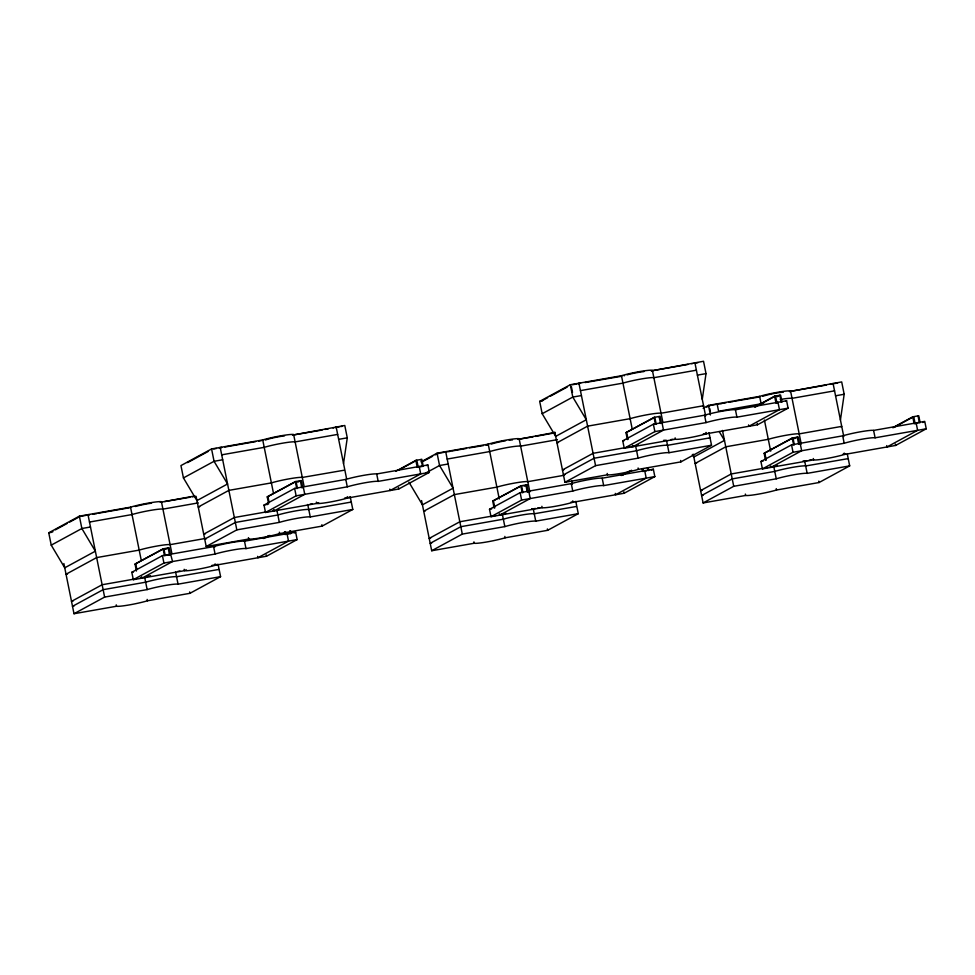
<?xml version="1.0" encoding="UTF-8"?>
<svg xmlns="http://www.w3.org/2000/svg" width="975" height="975" viewBox="0 0 975 975"><rect width="100%" height="100%" fill="white"/><g stroke="black" fill="none" stroke-linecap="round" stroke-linejoin="round"><path stroke-width="1.46" d="M343.529 463.539L347.283 437.836L344.784 425.49L292.5 435.118L322.103 430.048M702.268 399.323L706.022 373.62L703.536 361.274L651.239 370.902L688.021 364.418M840.438 419.969L844.179 394.266L841.693 381.92L789.397 391.548L826.178 385.076M79.377 516.165L81.863 528.511L95.367 551.18L64.74 567.816L51.236 545.147L48.75 532.801L79.377 516.165L130.528 507.158A18.196 1.584 -11.4 0 1 148.517 503.063A18.196 1.584 -11.4 0 1 161.436 501.711L171.807 553.142M55.404 529.827L67.104 523.477M69.7 522.064L80.096 516.409M88.42 514.946L89.054 514.605M211.575 448.951L180.948 465.587L183.434 477.933L196.938 500.602L227.565 483.966L214.061 461.297L211.575 448.951L262.726 439.944A18.196 1.584 -11.4 0 1 280.715 435.849A18.196 1.584 -11.4 0 1 293.633 434.497L304.005 485.928M187.602 462.613L208.406 451.315M220.63 447.732L221.264 447.391M51.236 545.147L81.863 528.511L90.492 526.987M183.434 477.933L214.061 461.297L222.69 459.773M160.29 502.332L194.89 495.958M136.439 571.009L135.037 564.098L163.13 548.827L169.126 547.779L170.515 554.69M135.037 564.098L163.849 548.706L165.25 555.616L164.531 555.738L163.13 548.827M165.494 549.4L168.163 547.938L169.553 554.848M268.637 503.795L267.235 496.884L295.34 481.613L301.324 480.553L302.713 487.476L301.762 487.634L300.361 480.724L297.692 482.186M267.235 496.884L296.047 481.492L297.448 488.402L296.729 488.524L295.34 481.613M131.808 572.288L162.435 555.64L213.586 546.634A18.196 1.584 -11.4 0 1 231.575 542.539A18.196 1.584 -11.4 0 1 244.493 541.186L295.657 532.179L297.143 539.589L266.516 556.225L215.365 565.232A18.196 1.584 -11.4 0 1 197.389 569.339A18.196 1.584 -11.4 0 1 184.458 570.68L133.307 579.686L131.808 572.288L133.429 571.996M170.113 554.641L166.688 555.36M170.662 554.336L172.551 561.527L141.936 578.163L141.655 576.786M264.018 505.074L294.633 488.426L345.796 479.42A18.196 1.584 -11.4 0 1 363.773 475.325A18.196 1.584 -11.4 0 1 376.703 473.972L427.854 464.965L429.341 472.375L398.726 489.011L347.563 498.018A18.196 1.584 -11.4 0 1 329.587 502.125A18.196 1.584 -11.4 0 1 316.656 503.466L265.505 512.472L264.018 505.074L265.627 504.782M301.994 487.597L303.262 486.915L304.761 494.313L274.133 510.949L273.853 509.572M133.307 579.686L163.934 563.05L215.085 554.044A18.196 1.584 -11.4 0 1 233.074 549.937A18.196 1.584 -11.4 0 1 245.993 548.596L297.143 539.589M63.875 563.55L74.002 613.726L104.618 597.09L147.152 589.595A18.196 1.584 -11.4 0 1 165.141 585.5A18.196 1.584 -11.4 0 1 178.059 584.159L220.582 576.664L218.095 564.33L216.182 564.659M265.505 512.472L296.132 495.836L347.283 486.83A18.196 1.584 -11.4 0 1 365.272 482.722A18.196 1.584 -11.4 0 1 378.19 481.382L429.341 472.375M344.443 470.169L302.299 477.445A18.196 1.584 -11.4 0 0 289.368 478.798A18.196 1.584 -11.4 0 0 271.391 482.893L228.857 490.376L198.242 507.024L199.668 506.768M196.085 496.336L206.2 546.512L236.827 529.876L279.35 522.381A18.196 1.584 -11.4 0 1 297.338 518.286A18.196 1.584 -11.4 0 1 310.257 516.945L352.792 509.45L350.293 497.116L348.38 497.445M263.579 538.505L268.929 535.604M265.882 537.615L269.892 535.433M395.777 471.291L415.85 460.395L421.834 459.335L423.235 466.245L417.239 467.305L415.85 460.395M398.08 470.401L416.812 460.224L418.202 467.135M349.538 497.518L350.293 497.116M218.717 569.473L176.56 576.749A18.196 1.584 -11.4 0 0 163.642 578.102A18.196 1.584 -11.4 0 0 145.653 582.197L103.131 589.68L72.503 606.328L73.942 606.072M285.76 534.385L287.028 533.703L288.515 541.113L257.9 557.749L257.619 556.359M421.09 461.857L437.068 453.18L488.219 444.173A18.196 1.584 -11.4 0 1 506.208 440.078A18.196 1.584 -11.4 0 1 519.127 438.726L529.839 491.851M422.187 461.894L432.595 456.251M435.191 454.837L439.225 453.168M294.389 532.874L295.657 532.179M350.537 502.454L351.293 502.052L308.77 509.535A18.196 1.584 -11.4 0 0 295.839 510.876A18.196 1.584 -11.4 0 0 277.863 514.983L235.328 522.466L204.701 539.102L206.139 538.858M417.958 467.171L419.226 466.489L420.725 473.899L390.097 490.535L389.817 489.145M446.745 451.608L446.111 451.949L447.318 451.742M570.314 384.735L572.8 397.069L586.304 419.737L555.689 436.386L542.185 413.717L539.687 401.371L570.314 384.735L621.465 375.728A18.196 1.584 -11.4 0 1 639.454 371.621A18.196 1.584 -11.4 0 1 652.372 370.281L662.744 421.712M542.441 400.518L547.645 397.69M550.241 396.277L567.145 387.099M448.488 451.73L450.304 451.267M74.002 613.726L116.525 606.243A18.196 1.584 -11.4 0 0 129.443 604.89A18.196 1.584 -11.4 0 0 147.432 600.795L189.967 593.312L220.582 576.664M426.709 465.587L427.854 464.965M577.931 383.76L578.943 383.212L595.567 465.648L564.939 482.296L554.824 432.12M579.369 383.504L580.003 383.163M206.2 546.512L248.723 539.029A18.196 1.584 -11.4 0 0 261.653 537.676A18.196 1.584 -11.4 0 0 279.63 533.581L322.164 526.098L352.792 509.45M426.233 472.753L439.554 465.514L448.183 464.003M542.185 413.717L572.8 397.069L581.429 395.558M487.086 444.783L487.841 444.381M620.332 376.338L621.087 375.936M693.895 363.346L694.907 362.798L705.62 415.923M494.13 508.012L492.728 501.101L520.821 485.842L526.817 484.782L528.206 491.692L527.243 491.863L525.854 484.953M492.728 501.101L521.54 485.708L522.941 492.619L522.222 492.753L520.821 485.842M524.136 486.245L526.817 484.782M627.376 439.567L625.987 432.656L654.079 417.398L660.063 416.337L661.464 423.247L660.502 423.418L659.112 416.508M625.987 432.656L654.798 417.263L656.187 424.174L655.468 424.308L654.079 417.398M489.511 509.291L520.126 492.655L571.277 483.649A18.196 1.584 -11.4 0 1 589.266 479.554A18.196 1.584 -11.4 0 1 602.184 478.201L653.348 469.194L654.834 476.604L624.207 493.24L573.056 502.247A18.196 1.584 -11.4 0 1 555.08 506.342A18.196 1.584 -11.4 0 1 542.149 507.695L490.998 516.701L489.511 509.291L491.656 508.913M527.487 491.827L528.755 491.132L530.242 498.542L499.627 515.178L499.346 513.788M622.757 440.846L653.384 424.21L704.535 415.204A18.196 1.584 -11.4 0 1 722.524 411.109A18.196 1.584 -11.4 0 1 735.443 409.756L786.593 400.749L788.092 408.159L757.465 424.795L706.314 433.802A18.196 1.584 -11.4 0 1 688.326 437.897A18.196 1.584 -11.4 0 1 675.407 439.25L624.244 448.256L622.757 440.846L624.378 440.566M660.745 423.382L662.001 422.687L663.5 430.097L632.872 446.733L632.592 445.343M490.998 516.701L521.625 500.053L572.776 491.047A18.196 1.584 -11.4 0 1 590.765 486.952A18.196 1.584 -11.4 0 1 603.683 485.611L654.834 476.604M421.578 500.565L431.693 550.741L462.308 534.093L504.843 526.61A18.196 1.584 -11.4 0 1 522.832 522.515A18.196 1.584 -11.4 0 1 535.75 521.162L578.273 513.679L575.786 501.333M624.244 448.256L654.871 431.608L706.022 422.602A18.196 1.584 -11.4 0 1 724.011 418.507A18.196 1.584 -11.4 0 1 736.929 417.166L788.092 408.159M702.938 406.087L703.56 405.734L661.038 413.229A18.196 1.584 -11.4 0 0 648.119 414.57A18.196 1.584 -11.4 0 0 630.13 418.677L587.596 426.16L556.981 442.796L558.419 442.553M703.158 408.281L708.484 405.381L759.635 396.374A18.196 1.584 -11.4 0 1 777.611 392.279A18.196 1.584 -11.4 0 1 790.542 390.926L801.255 444.064M706.607 407.038L710.641 405.368M718.161 403.821L717.527 404.162L718.733 403.955M719.903 403.93L721.939 403.565M758.489 396.996L759.257 396.581M621.27 475.52L629.302 471.157M622.233 475.349L631.593 470.267M754.528 407.075L774.589 396.167L780.585 395.119L781.974 402.029L781.255 402.151L779.866 395.241L777.185 396.703M755.479 406.904L775.552 396.008L776.941 402.919L775.99 403.077L774.589 396.167M708.277 433.302L709.044 432.888L711.531 445.234L680.903 461.87L638.381 469.365A18.196 1.584 -11.4 0 1 620.393 473.46A18.196 1.584 -11.4 0 1 607.474 474.801L564.939 482.296M576.408 506.476L534.251 513.764A18.196 1.584 -11.4 0 0 521.332 515.105A18.196 1.584 -11.4 0 0 503.344 519.2L460.822 526.695L430.194 543.331L431.633 543.075M709.276 438.238L710.032 437.824L667.509 445.319A18.196 1.584 -11.4 0 0 654.578 446.66A18.196 1.584 -11.4 0 0 636.602 450.755L594.067 458.25L563.452 474.886L564.891 474.63M651.312 470.291L653.348 469.194M776.709 402.955L777.965 402.273L779.464 409.671L748.837 426.319L748.556 424.929M431.693 550.741L474.216 543.246A18.196 1.584 -11.4 0 0 487.134 541.905A18.196 1.584 -11.4 0 0 505.123 537.81L547.658 530.315L578.273 513.679M785.704 401.237L786.593 400.749M830.615 384.247L831.248 383.906M765.533 460.224L764.144 453.314L792.236 438.043L798.233 436.995L799.622 443.905L798.659 444.064L797.27 437.153L794.588 438.616M764.144 453.314L792.955 437.921L794.345 444.832L793.638 444.953L792.236 438.043M760.914 461.504L791.542 444.856L842.693 435.849A18.196 1.584 -11.4 0 1 860.681 431.754A18.196 1.584 -11.4 0 1 873.6 430.414L924.751 421.395L926.25 428.805L895.623 445.441L844.472 454.46A18.196 1.584 -11.4 0 1 826.483 458.555A18.196 1.584 -11.4 0 1 813.564 459.895L762.413 468.902L760.914 461.504L763.072 461.114M798.903 444.027L800.17 443.345L801.657 450.742L771.042 467.391L770.762 466.001M762.413 468.902L793.041 452.266L844.192 443.259A18.196 1.584 -11.4 0 1 862.168 439.164A18.196 1.584 -11.4 0 1 875.099 437.812L926.25 428.805M840.974 426.806L841.73 426.392L799.195 433.875A18.196 1.584 -11.4 0 0 786.277 435.228A18.196 1.584 -11.4 0 0 768.288 439.323L725.766 446.806L695.138 463.454L696.577 463.198M693.274 454.192L703.109 502.942L733.724 486.306L776.258 478.81A18.196 1.584 -11.4 0 1 794.235 474.715A18.196 1.584 -11.4 0 1 807.166 473.375L849.688 465.879L847.263 453.85M892.686 427.72L912.758 416.825L918.743 415.764L920.132 422.675M893.648 427.562L913.709 416.654L915.111 423.564M847.823 458.689L805.667 465.965A18.196 1.584 -11.4 0 0 792.748 467.317A18.196 1.584 -11.4 0 0 774.759 471.413L732.237 478.896L701.61 495.544L703.048 495.288M922.728 422.504L923.873 421.883M703.109 502.942L745.631 495.458A18.196 1.584 -11.4 0 0 758.55 494.106A18.196 1.584 -11.4 0 0 776.539 490.011L819.061 482.528L849.688 465.879M572.483 384.723L576.566 384.004M578.65 383.638L580.564 383.297M691.738 363.724L692.457 363.59M695.273 363.102L698.027 362.615M585.024 382.566L621.636 376.253M213.744 448.939L216.462 448.463M221.825 447.513L219.192 447.988L220.204 447.428L236.827 529.876M332.999 427.94L333.718 427.818M339.288 426.831L335.156 427.562L336.168 427.013L346.539 478.445M340.665 426.587L342.103 426.343M224.811 447.038L255.706 441.602M258.643 441.078L261.592 440.566M324.858 429.414L328.051 429M580.43 390.622L622.964 383.126A18.196 1.584 -11.4 0 1 640.953 379.031A18.196 1.584 -11.4 0 1 653.872 377.691L696.394 370.195M221.691 454.837L264.225 447.342A18.196 1.584 -11.4 0 1 282.202 443.247A18.196 1.584 -11.4 0 1 295.132 441.907L337.655 434.411M539.687 401.371L542.563 400.871M697.393 375.131L706.022 373.62M338.654 439.347L347.283 437.836M554.47 432.498L517.981 439.347L532.984 436.849M81.534 516.153L85.629 515.434M89.627 514.727L86.982 515.202L87.994 514.642L104.618 597.09M440.59 452.924L445.392 452.083M712.006 405.137L716.089 404.418M829.896 384.369L832.053 383.992M833.43 383.748L837.562 383.017M92.613 514.252L96.586 513.691M98.499 513.216L129.395 507.78M164.714 501.552L189.906 497.262M192.343 496.836L194.781 496.397M451.778 451.011L466.489 448.415M469.426 447.891L483.503 445.551M485.94 445.124L488.378 444.697M535.421 436.41L554.763 432.863M723.182 403.211L726.131 402.687M729.068 402.175L732.993 401.627M734.955 401.139L759.793 396.898M89.493 522.052L132.015 514.556A18.196 1.584 -11.4 0 1 150.004 510.461A18.196 1.584 -11.4 0 1 162.923 509.121L198.266 502.893M447.184 459.067L489.718 451.571A18.196 1.584 -11.4 0 1 507.695 447.476A18.196 1.584 -11.4 0 1 520.613 446.136L557.395 439.652M763.766 403.028A18.196 1.584 -11.4 0 0 761.122 403.784L718.599 411.267L717.1 403.857M834.563 390.841L792.029 398.336A18.196 1.584 -11.4 0 0 780.244 399.482M51.504 531.948L52.942 531.692M48.75 532.801L51.626 532.301M835.551 395.789L844.179 394.266M266.711 504.599L267.784 504.404M624.707 447.744L593.08 453.314L562.453 469.95L563.891 469.694M626.888 447.354L629.07 446.977M631.252 446.587L633.421 446.209M670.873 439.615L673.043 439.225M703.292 433.899L706.168 433.4M268.149 511.57L234.329 517.53L203.714 534.166L205.152 533.922M272.5 510.815L274.682 510.425M309.952 504.221L312.122 503.831M316.485 503.063L318.667 502.686M344.553 498.128L346.942 497.701M595.567 465.648L638.089 458.165A18.196 1.584 -11.4 0 1 656.078 454.07A18.196 1.584 -11.4 0 1 668.996 452.717L711.531 445.234M205.433 538.444L170.089 544.659A18.196 1.584 -11.4 0 0 157.17 546.012A18.196 1.584 -11.4 0 0 139.193 550.107L96.659 557.59L66.032 574.238L67.47 573.982M564.086 475.288L527.78 481.674A18.196 1.584 -11.4 0 0 514.861 483.015A18.196 1.584 -11.4 0 0 496.884 487.122L454.35 494.605L423.723 511.241L425.161 510.997M646.571 470.852L643.451 471.4L644.719 470.718L646.206 478.116L615.591 494.764L615.31 493.374M917.987 423.053L914.867 423.601L916.134 422.918L917.621 430.328L887.006 446.964L886.726 445.575M135.952 578.797L102.131 584.744L71.504 601.38L72.942 601.136M140.303 578.029L142.484 577.639M177.743 571.435L179.924 571.045M184.287 570.278L186.469 569.9M211.868 565.427L214.268 565M491.461 516.189L459.822 521.759L429.195 538.395L430.633 538.139M493.643 515.799L495.812 515.422M500.175 514.654L502.357 514.264L504.843 526.61M531.655 508.731A18.196 1.584 -11.4 0 1 533.264 508.828L535.433 508.438M537.615 508.06L539.797 507.67M570.997 502.174L573.873 501.674M762.877 468.39L731.238 473.96L700.611 490.608L702.049 490.352M765.058 468.012L767.227 467.622M769.409 467.244L773.772 466.477L776.258 478.81M803.071 460.943A18.196 1.584 -11.4 0 1 804.68 461.029L806.849 460.651M809.031 460.261L811.212 459.883M842.888 454.301L845.288 453.875M719.221 431.572L724.474 440.395L693.847 457.031L692.348 454.521M408.927 482.162L422.431 504.831L453.058 488.183L439.554 465.514L437.068 453.18M918.023 415.898L919.413 422.809M912.758 416.825L914.148 423.735M895.342 444.052L895.623 445.441M873.6 430.414L875.099 437.812M833.064 383.443L843.777 436.568M842.693 435.849L844.192 443.259M844.192 453.07L844.472 454.46M818.793 481.138L819.061 482.528M813.284 458.506L813.564 459.895M804.68 461.029L807.166 473.375M791.542 444.856L793.041 452.266M759.635 396.374L761.122 403.784M764.412 420.067L770.689 451.206M776.258 488.621L776.539 490.011M764.863 453.18L766.253 460.09M757.185 423.406L757.465 424.795M735.443 409.756L736.929 417.166M745.351 494.069L745.631 495.458M722.463 430.438L733.724 486.306M709.8 408.586L710.397 411.548M708.484 405.381L710.409 414.984M704.535 415.204L706.022 422.602M706.034 432.413L706.314 433.802M680.623 460.48L680.903 461.87M675.127 437.86L675.407 439.25M668.996 452.717L666.51 440.383A18.196 1.584 -11.4 0 0 663.609 440.347M653.384 424.21L654.871 431.608M648.168 467.707L648.728 470.474M647.449 467.842L648.009 470.596M643.134 468.597L643.695 471.364M642.172 468.768L642.732 471.534M621.465 375.728L632.178 428.854M635.663 446.136L638.089 458.165M638.101 467.976L638.381 469.365M626.706 432.534L628.095 439.445M623.927 491.851L624.207 493.24M607.193 473.411L607.474 474.801M602.184 478.201L603.683 485.611M571.338 386.453L572.532 392.377M571.679 480.967L572.362 484.368M571.277 483.649L572.776 491.047M572.776 500.857L573.056 502.247M547.377 528.925L547.658 530.315M541.868 506.305L542.149 507.695M533.264 508.828L535.75 521.162M520.126 492.655L521.625 500.053M488.219 444.173L499.273 498.993M504.843 536.421L505.123 537.81M493.447 500.979L494.849 507.89M473.935 541.856L474.216 543.246M445.697 451.657L462.308 534.093M421.115 459.469L422.516 466.379M398.446 487.622L398.726 489.011M376.703 473.972L378.19 481.382M345.796 479.42L347.283 486.83M347.283 496.628L347.563 498.018M321.884 524.708L322.164 526.098M316.375 502.076L316.656 503.466M310.257 516.945L307.771 504.599A18.196 1.584 -11.4 0 0 307.491 504.55M294.633 488.426L296.132 495.836M290.477 530.692L291.038 533.459L285.041 534.519L284.481 531.753M289.758 530.827L290.318 533.593M285.443 531.582L286.004 534.349M262.726 439.944L273.439 493.07M279.35 522.381L276.863 510.047A18.196 1.584 -11.4 0 1 278.558 509.547M279.35 532.192L279.63 533.581M267.954 496.75L269.076 502.283M266.236 554.836L266.516 556.225M248.442 537.639L248.723 539.029M244.493 541.186L245.993 548.596M214.329 545.659L214.671 547.353M213.586 546.634L215.085 554.044M215.085 563.855L215.365 565.232M189.686 591.923L189.967 593.312M184.178 569.29L184.458 570.68M175.573 571.813L178.059 584.159M162.435 555.64L163.934 563.05M130.528 507.158L141.241 560.284M147.152 589.595L144.666 577.261A18.196 1.584 -11.4 0 1 150.503 575.689M147.152 599.406L147.432 600.795M135.757 563.964L136.878 569.497M116.244 604.853L116.525 606.243M265.322 440.042A12.127 1.06 -11.4 0 1 284.505 435.886M135.379 506.5A12.127 1.06 -11.4 0 1 151.503 503.197M775.454 465.977A18.196 1.584 -11.4 0 1 777.416 465.453M762.669 396.313A12.127 1.06 -11.4 0 1 772.992 393.693A12.127 1.06 -11.4 0 1 783.388 392.157M636.419 445.587A18.196 1.584 -11.4 0 1 638.247 445.075M624.061 375.826A12.127 1.06 -11.4 0 1 624.5 375.655M627.083 374.851A12.127 1.06 -11.4 0 1 643.975 371.585M503.161 514.032A18.196 1.584 -11.4 0 1 506.001 513.252M491.254 444.1A12.127 1.06 -11.4 0 1 505.611 440.737M509.194 440.2A12.127 1.06 -11.4 0 1 512.472 439.932"/></g></svg>
